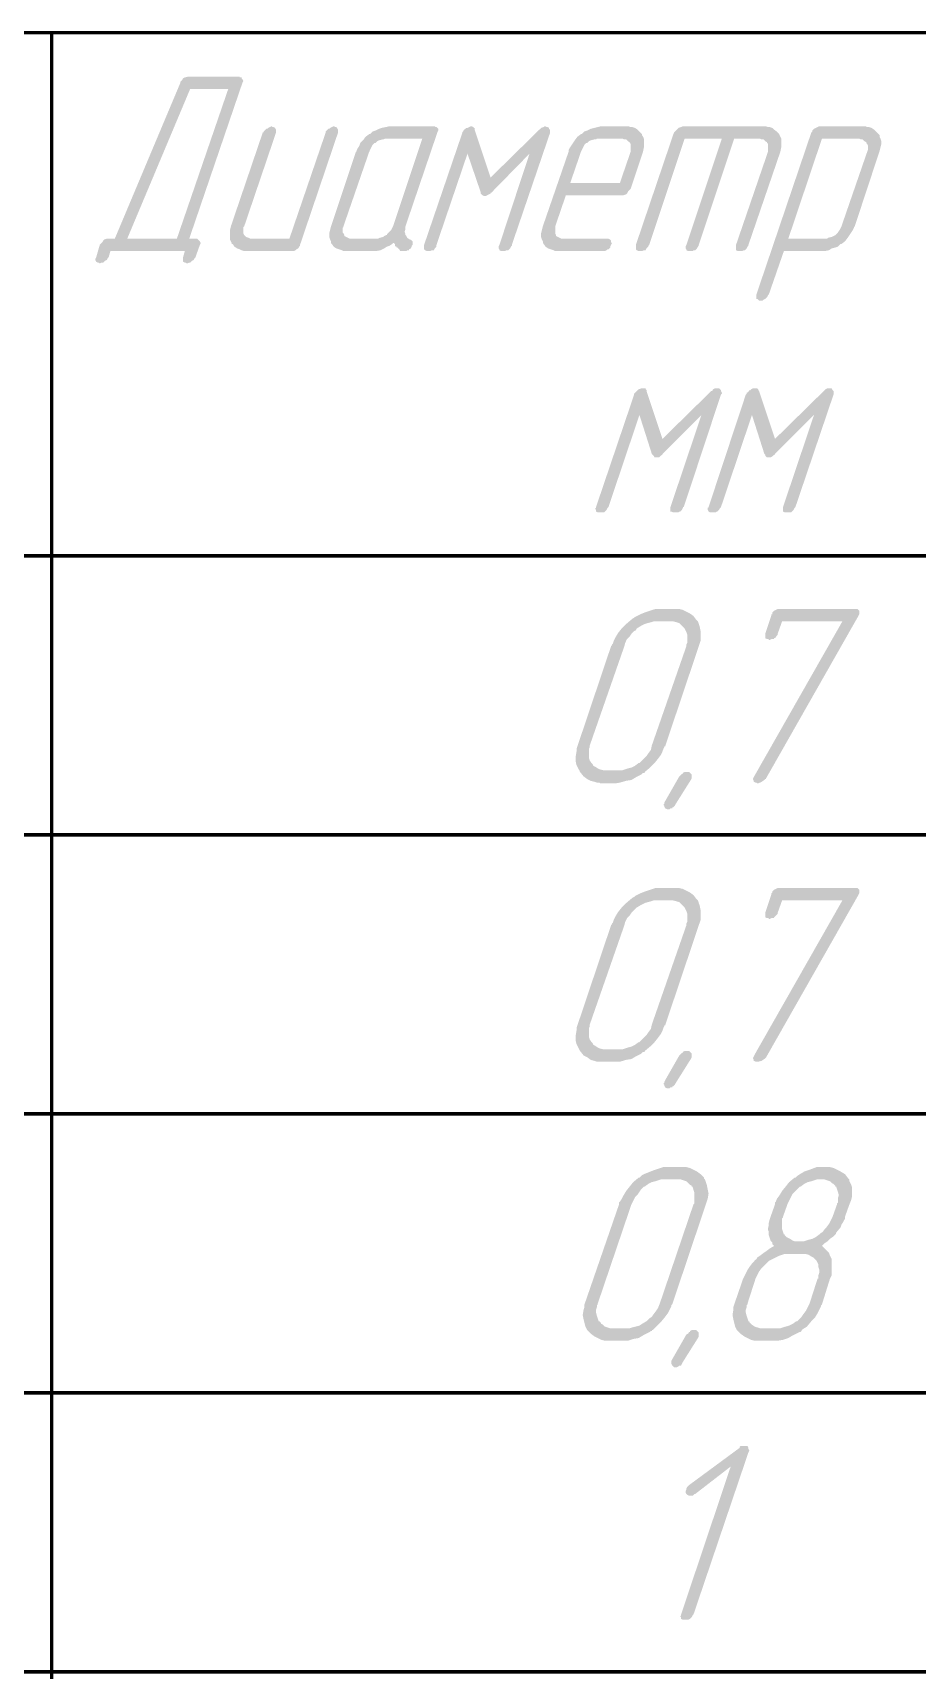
# Paper-space layout 'Layout1' of a CAD drawing. Extents: x -1 to 840, y -1 to 593.
# Drawn here: x 146.75 to 172.11, y 185.05 to 232 of the extents above; entities that cross this region are included whole.
import ezdxf

# ---------------------------------------------------------------- set-up
doc = ezdxf.new("R2010")
doc.units = 0
doc.header["$MEASUREMENT"] = 0
doc.layers.add('PDF _Геометрия', color=7, linetype='CONTINUOUS')
doc.layers.add('PDF _Сплошная заливка', color=7, linetype='CONTINUOUS')

psp = doc.layouts.get("Layout1")

# ---------------------------------------------------------------- hatches: boundary and pattern name
at = {"layer": 'PDF _Сплошная заливка', "transparency": 33554559}
h = psp.add_hatch(color=256, dxfattribs=at)
h.paths.add_polyline_path([(152.358, 230.385), (151.266, 230.385), (149.462, 226.093), (150.885, 226.093)], flags=0)
h.paths.add_polyline_path([(152.688, 230.715), (152.739, 230.715), (152.739, 230.69), (152.765, 230.665), (152.79, 230.614), (152.765, 230.563), (151.24, 226.093), (151.444, 226.093), (151.469, 226.093), (151.494, 226.067), (151.52, 226.042), (151.545, 226.016), (151.571, 225.966), (151.545, 225.915), (151.418, 225.559), (151.418, 225.559), (151.393, 225.534), (151.367, 225.483), (151.317, 225.458), (151.291, 225.432), (151.266, 225.407), (151.24, 225.407), (151.19, 225.381), (151.164, 225.381), (151.139, 225.407), (151.113, 225.407), (151.063, 225.432), (151.063, 225.432), (151.063, 225.458), (151.063, 225.508), (151.063, 225.559), (151.113, 225.737), (148.979, 225.737), (148.929, 225.559), (148.929, 225.559), (148.903, 225.534), (148.878, 225.483), (148.827, 225.458), (148.802, 225.432), (148.776, 225.407), (148.725, 225.407), (148.675, 225.381), (148.675, 225.381), (148.649, 225.407), (148.624, 225.407), (148.573, 225.432), (148.573, 225.432), (148.548, 225.483), (148.548, 225.508), (148.573, 225.559), (148.675, 225.915), (148.675, 225.915), (148.7, 225.94), (148.725, 225.966), (148.751, 225.991), (148.776, 226.042), (148.802, 226.067), (148.878, 226.093), (148.929, 226.093), (149.106, 226.093), (150.986, 230.563), (150.986, 230.563), (150.986, 230.588), (151.012, 230.614), (151.037, 230.639), (151.063, 230.69), (151.113, 230.715), (151.215, 230.741), (152.688, 230.741)], flags=0)
for points in [[(155.432, 229.293), (155.458, 229.293), (155.483, 229.268), (155.483, 229.242), (155.508, 229.217), (155.508, 229.191), (155.508, 229.141), (154.416, 225.915), (154.416, 225.889), (154.391, 225.864), (154.391, 225.864), (154.365, 225.813), (154.314, 225.788), (154.289, 225.762), (154.238, 225.737), (154.162, 225.737), (152.866, 225.737), (152.816, 225.737), (152.739, 225.762), (152.688, 225.788), (152.612, 225.813), (152.536, 225.864), (152.485, 225.94), (152.46, 225.94), (152.46, 225.966), (152.434, 226.016), (152.409, 226.067), (152.409, 226.143), (152.409, 226.245), (152.409, 226.347), (152.434, 226.448), (153.349, 229.141), (153.374, 229.141), (153.374, 229.166), (153.4, 229.191), (153.451, 229.242), (153.476, 229.242), (153.501, 229.268), (153.552, 229.293), (153.603, 229.318), (153.603, 229.318), (153.628, 229.293), (153.654, 229.293), (153.705, 229.268), (153.705, 229.242), (153.73, 229.217), (153.73, 229.191), (153.73, 229.141), (152.816, 226.448), (152.816, 226.448), (152.79, 226.423), (152.79, 226.397), (152.79, 226.347), (152.79, 226.27), (152.79, 226.245), (152.816, 226.194), (152.816, 226.194), (152.841, 226.169), (152.866, 226.143), (152.943, 226.118), (152.993, 226.093), (153.044, 226.093), (154.111, 226.093), (155.153, 229.141), (155.153, 229.141), (155.153, 229.166), (155.178, 229.191), (155.229, 229.242), (155.254, 229.242), (155.28, 229.268), (155.331, 229.293), (155.381, 229.318), (155.381, 229.318)], [(161.479, 229.293), (161.504, 229.293), (161.555, 229.268), (161.555, 229.242), (161.58, 229.217), (161.58, 229.166), (161.58, 229.141), (161.58, 229.115), (160.488, 225.915), (160.488, 225.889), (160.462, 225.864), (160.437, 225.813), (160.386, 225.762), (160.361, 225.762), (160.335, 225.762), (160.285, 225.737), (160.234, 225.737), (160.234, 225.737), (160.208, 225.737), (160.183, 225.737), (160.132, 225.762), (160.132, 225.788), (160.107, 225.813), (160.107, 225.839), (160.107, 225.864), (160.132, 225.915), (160.996, 228.531), (159.903, 227.413), (159.878, 227.413), (159.878, 227.388), (159.827, 227.363), (159.776, 227.337), (159.751, 227.312), (159.7, 227.312), (159.7, 227.312), (159.649, 227.337), (159.624, 227.363), (159.599, 227.388), (159.599, 227.413), (159.217, 228.531), (158.328, 225.915), (158.328, 225.889), (158.328, 225.864), (158.277, 225.813), (158.252, 225.762), (158.227, 225.762), (158.201, 225.762), (158.151, 225.737), (158.1, 225.737), (158.1, 225.737), (158.074, 225.737), (158.049, 225.737), (157.998, 225.762), (157.973, 225.788), (157.973, 225.813), (157.973, 225.839), (157.973, 225.864), (157.973, 225.915), (159.065, 229.115), (159.065, 229.141), (159.09, 229.166), (159.116, 229.217), (159.167, 229.242), (159.167, 229.268), (159.217, 229.268), (159.268, 229.293), (159.319, 229.318), (159.345, 229.318), (159.37, 229.293), (159.37, 229.293), (159.395, 229.293), (159.395, 229.268), (159.421, 229.268), (159.421, 229.217), (159.878, 227.845), (161.275, 229.217), (161.275, 229.217), (161.301, 229.242), (161.326, 229.268), (161.402, 229.293), (161.428, 229.318), (161.453, 229.318)], [(167.83, 229.293), (167.88, 229.293), (167.957, 229.268), (168.008, 229.217), (168.084, 229.166), (168.16, 229.09), (168.16, 229.09), (168.16, 229.064), (168.185, 229.014), (168.211, 228.963), (168.211, 228.887), (168.211, 228.81), (168.211, 228.709), (168.185, 228.582), (167.271, 225.915), (167.271, 225.889), (167.245, 225.864), (167.22, 225.813), (167.169, 225.762), (167.169, 225.762), (167.144, 225.762), (167.093, 225.737), (167.042, 225.737), (167.042, 225.737), (167.017, 225.737), (166.966, 225.737), (166.915, 225.762), (166.915, 225.788), (166.915, 225.813), (166.915, 225.839), (166.915, 225.864), (166.915, 225.915), (167.83, 228.582), (167.83, 228.607), (167.83, 228.607), (167.83, 228.633), (167.83, 228.683), (167.83, 228.76), (167.83, 228.81), (167.804, 228.836), (167.804, 228.861), (167.804, 228.861), (167.753, 228.887), (167.703, 228.937), (167.652, 228.937), (167.601, 228.963), (166.864, 228.963), (165.848, 225.915), (165.848, 225.889), (165.823, 225.864), (165.797, 225.813), (165.746, 225.762), (165.721, 225.762), (165.696, 225.762), (165.67, 225.737), (165.594, 225.737), (165.594, 225.737), (165.569, 225.737), (165.543, 225.737), (165.492, 225.762), (165.492, 225.788), (165.467, 225.813), (165.467, 225.839), (165.467, 225.864), (165.492, 225.915), (166.509, 228.963), (165.442, 228.963), (164.425, 225.915), (164.4, 225.889), (164.4, 225.864), (164.349, 225.813), (164.324, 225.762), (164.298, 225.762), (164.273, 225.762), (164.222, 225.737), (164.171, 225.737), (164.171, 225.737), (164.146, 225.737), (164.121, 225.737), (164.07, 225.762), (164.044, 225.788), (164.044, 225.813), (164.044, 225.839), (164.044, 225.864), (164.044, 225.915), (165.137, 229.141), (165.137, 229.141), (165.162, 229.166), (165.188, 229.191), (165.213, 229.217), (165.238, 229.242), (165.264, 229.268), (165.34, 229.293), (165.391, 229.318), (167.753, 229.318)], [(166.407, 221.8), (166.432, 221.8), (166.483, 221.749), (166.483, 221.749), (166.483, 221.724), (166.509, 221.673), (166.509, 221.648), (166.483, 221.622), (165.416, 218.396), (165.391, 218.396), (165.391, 218.371), (165.365, 218.32), (165.315, 218.269), (165.289, 218.269), (165.264, 218.244), (165.213, 218.244), (165.162, 218.244), (165.162, 218.244), (165.137, 218.244), (165.111, 218.244), (165.061, 218.269), (165.035, 218.269), (165.035, 218.32), (165.035, 218.346), (165.035, 218.371), (165.035, 218.396), (165.924, 221.038), (164.806, 219.92), (164.806, 219.895), (164.806, 219.895), (164.756, 219.87), (164.705, 219.819), (164.654, 219.819), (164.629, 219.819), (164.603, 219.819), (164.578, 219.819), (164.553, 219.87), (164.527, 219.895), (164.502, 219.92), (164.146, 221.038), (163.257, 218.396), (163.257, 218.396), (163.231, 218.371), (163.206, 218.32), (163.155, 218.269), (163.155, 218.269), (163.13, 218.244), (163.079, 218.244), (163.028, 218.244), (163.003, 218.244), (163.003, 218.244), (162.952, 218.244), (162.901, 218.269), (162.901, 218.269), (162.901, 218.32), (162.876, 218.346), (162.901, 218.371), (162.901, 218.396), (163.994, 221.622), (163.994, 221.648), (164.019, 221.673), (164.044, 221.698), (164.095, 221.749), (164.095, 221.749), (164.121, 221.775), (164.197, 221.8), (164.248, 221.8), (164.248, 221.8), (164.273, 221.8), (164.298, 221.8), (164.324, 221.8), (164.324, 221.775), (164.349, 221.749), (164.349, 221.724), (164.806, 220.352), (166.204, 221.724), (166.204, 221.724), (166.229, 221.724), (166.255, 221.775), (166.305, 221.8), (166.356, 221.8), (166.382, 221.8)], [(169.633, 221.8), (169.659, 221.8), (169.684, 221.749), (169.684, 221.749), (169.71, 221.724), (169.71, 221.673), (169.71, 221.648), (169.71, 221.622), (168.617, 218.396), (168.617, 218.396), (168.592, 218.371), (168.566, 218.32), (168.516, 218.269), (168.516, 218.269), (168.49, 218.244), (168.439, 218.244), (168.389, 218.244), (168.389, 218.244), (168.363, 218.244), (168.312, 218.244), (168.262, 218.269), (168.262, 218.269), (168.262, 218.32), (168.262, 218.346), (168.262, 218.371), (168.262, 218.396), (169.151, 221.038), (168.033, 219.92), (168.033, 219.895), (168.008, 219.895), (167.982, 219.87), (167.906, 219.819), (167.88, 219.819), (167.855, 219.819), (167.83, 219.819), (167.804, 219.819), (167.753, 219.87), (167.753, 219.895), (167.728, 219.92), (167.372, 221.038), (166.483, 218.396), (166.483, 218.396), (166.458, 218.371), (166.432, 218.32), (166.382, 218.269), (166.356, 218.269), (166.331, 218.244), (166.28, 218.244), (166.229, 218.244), (166.229, 218.244), (166.204, 218.244), (166.178, 218.244), (166.128, 218.269), (166.128, 218.269), (166.102, 218.32), (166.102, 218.346), (166.102, 218.371), (166.128, 218.396), (167.195, 221.622), (167.22, 221.648), (167.22, 221.673), (167.271, 221.698), (167.296, 221.749), (167.322, 221.749), (167.347, 221.775), (167.398, 221.8), (167.449, 221.8), (167.474, 221.8), (167.499, 221.8), (167.525, 221.8), (167.525, 221.8), (167.55, 221.775), (167.55, 221.749), (167.576, 221.724), (168.033, 220.352), (169.43, 221.724), (169.43, 221.724), (169.43, 221.724), (169.481, 221.775), (169.532, 221.8), (169.557, 221.8), (169.608, 221.8)], [(170.37, 215.475), (170.396, 215.475), (170.421, 215.45), (170.446, 215.425), (170.446, 215.399), (170.446, 215.374), (170.446, 215.323), (170.421, 215.272), (167.779, 210.624), (167.779, 210.599), (167.753, 210.599), (167.728, 210.573), (167.652, 210.522), (167.55, 210.472), (167.525, 210.472), (167.499, 210.497), (167.474, 210.497), (167.423, 210.522), (167.423, 210.522), (167.423, 210.548), (167.398, 210.599), (167.423, 210.649), (167.449, 210.7), (169.964, 215.12), (168.236, 215.12), (168.109, 214.764), (168.109, 214.739), (168.084, 214.713), (168.058, 214.663), (168.008, 214.637), (168.008, 214.612), (167.982, 214.612), (167.931, 214.612), (167.88, 214.586), (167.855, 214.586), (167.855, 214.612), (167.804, 214.612), (167.753, 214.637), (167.753, 214.637), (167.753, 214.663), (167.753, 214.713), (167.753, 214.764), (167.931, 215.298), (167.931, 215.323), (167.957, 215.323), (167.957, 215.374), (167.982, 215.399), (168.008, 215.425), (168.058, 215.45), (168.109, 215.475), (168.185, 215.475), (170.345, 215.475)], [(165.569, 210.802), (165.594, 210.776), (165.619, 210.751), (165.619, 210.751), (165.645, 210.726), (165.645, 210.675), (165.645, 210.649), (165.645, 210.624), (165.619, 210.573), (165.188, 209.887), (165.162, 209.837), (165.111, 209.786), (165.086, 209.786), (165.086, 209.76), (165.035, 209.76), (165.01, 209.735), (164.984, 209.735), (164.984, 209.735), (164.934, 209.735), (164.883, 209.76), (164.883, 209.786), (164.857, 209.786), (164.857, 209.837), (164.832, 209.862), (164.857, 209.887), (164.857, 209.913), (164.883, 209.964), (165.289, 210.675), (165.315, 210.7), (165.365, 210.751), (165.391, 210.751), (165.391, 210.776), (165.442, 210.802), (165.467, 210.802), (165.492, 210.802), (165.518, 210.802)], [(170.37, 207.474), (170.396, 207.474), (170.421, 207.449), (170.446, 207.424), (170.446, 207.398), (170.446, 207.373), (170.446, 207.322), (170.421, 207.271), (167.779, 202.623), (167.779, 202.623), (167.753, 202.598), (167.728, 202.572), (167.652, 202.521), (167.55, 202.496), (167.525, 202.496), (167.499, 202.496), (167.474, 202.496), (167.423, 202.521), (167.423, 202.521), (167.423, 202.547), (167.398, 202.598), (167.423, 202.648), (167.449, 202.699), (169.964, 207.119), (168.236, 207.119), (168.109, 206.763), (168.109, 206.738), (168.084, 206.712), (168.058, 206.687), (168.008, 206.636), (168.008, 206.611), (167.982, 206.611), (167.931, 206.611), (167.88, 206.585), (167.855, 206.585), (167.855, 206.611), (167.804, 206.611), (167.753, 206.636), (167.753, 206.636), (167.753, 206.662), (167.753, 206.712), (167.753, 206.763), (167.931, 207.297), (167.931, 207.322), (167.957, 207.347), (167.957, 207.373), (167.982, 207.398), (168.008, 207.424), (168.058, 207.449), (168.109, 207.474), (168.185, 207.474), (170.345, 207.474)], [(165.569, 202.801), (165.594, 202.775), (165.619, 202.75), (165.619, 202.75), (165.645, 202.725), (165.645, 202.674), (165.645, 202.648), (165.645, 202.623), (165.619, 202.572), (165.188, 201.886), (165.162, 201.836), (165.111, 201.785), (165.086, 201.785), (165.086, 201.759), (165.035, 201.759), (165.01, 201.734), (164.984, 201.734), (164.984, 201.734), (164.934, 201.734), (164.883, 201.759), (164.883, 201.785), (164.857, 201.785), (164.857, 201.836), (164.832, 201.861), (164.857, 201.886), (164.857, 201.912), (164.883, 201.963), (165.289, 202.674), (165.315, 202.699), (165.365, 202.75), (165.391, 202.75), (165.391, 202.775), (165.442, 202.801), (165.467, 202.801), (165.492, 202.801), (165.518, 202.801)], [(165.772, 194.8), (165.797, 194.774), (165.823, 194.749), (165.823, 194.749), (165.848, 194.724), (165.848, 194.673), (165.848, 194.647), (165.848, 194.622), (165.823, 194.571), (165.391, 193.885), (165.365, 193.835), (165.34, 193.784), (165.289, 193.784), (165.289, 193.784), (165.264, 193.758), (165.213, 193.733), (165.188, 193.733), (165.188, 193.733), (165.137, 193.733), (165.111, 193.758), (165.086, 193.784), (165.086, 193.784), (165.061, 193.835), (165.061, 193.86), (165.061, 193.911), (165.061, 193.911), (165.086, 193.962), (165.492, 194.673), (165.543, 194.698), (165.569, 194.749), (165.594, 194.749), (165.594, 194.774), (165.645, 194.8), (165.696, 194.8), (165.721, 194.8), (165.721, 194.8)], [(167.195, 191.472), (167.245, 191.472), (167.271, 191.422), (167.271, 191.422), (167.271, 191.396), (167.296, 191.345), (167.271, 191.295), (165.696, 186.646), (165.696, 186.646), (165.67, 186.621), (165.645, 186.57), (165.594, 186.519), (165.594, 186.519), (165.543, 186.494), (165.518, 186.494), (165.442, 186.494), (165.442, 186.494), (165.416, 186.494), (165.391, 186.494), (165.34, 186.519), (165.34, 186.519), (165.34, 186.57), (165.315, 186.596), (165.34, 186.621), (165.34, 186.646), (166.763, 190.888), (165.746, 190.101), (165.721, 190.101), (165.696, 190.075), (165.67, 190.05), (165.594, 190.05), (165.594, 190.05), (165.569, 190.05), (165.518, 190.075), (165.492, 190.101), (165.492, 190.101), (165.467, 190.152), (165.467, 190.177), (165.492, 190.228), (165.492, 190.228), (165.492, 190.253), (165.518, 190.304), (165.569, 190.355), (167.017, 191.422), (167.017, 191.447), (167.042, 191.472), (167.093, 191.472), (167.144, 191.472), (167.169, 191.472)]]:
    psp.add_hatch(color=256, dxfattribs=at).paths.add_polyline_path(points)
h = psp.add_hatch(color=256, dxfattribs=at)
h.paths.add_polyline_path([(157.922, 228.963), (156.855, 228.963), (156.804, 228.937), (156.779, 228.937), (156.677, 228.912), (156.626, 228.887), (156.575, 228.836), (156.575, 228.836), (156.55, 228.836), (156.525, 228.81), (156.499, 228.785), (156.448, 228.683), (156.423, 228.633), (156.398, 228.582), (155.661, 226.448), (155.661, 226.448), (155.661, 226.423), (155.635, 226.397), (155.635, 226.347), (155.635, 226.27), (155.661, 226.245), (155.686, 226.194), (155.686, 226.194), (155.686, 226.169), (155.737, 226.143), (155.788, 226.118), (155.839, 226.093), (155.89, 226.093), (156.626, 226.093), (156.652, 226.093), (156.702, 226.118), (156.804, 226.143), (156.829, 226.169), (156.88, 226.194), (156.906, 226.194), (156.906, 226.22), (156.931, 226.245), (156.956, 226.27), (157.033, 226.347), (157.058, 226.397), (157.083, 226.448)], flags=0)
h.paths.add_polyline_path([(158.303, 229.293), (158.328, 229.293), (158.354, 229.268), (158.379, 229.242), (158.379, 229.191), (158.354, 229.141), (157.439, 226.448), (157.439, 226.448), (157.439, 226.423), (157.439, 226.397), (157.439, 226.372), (157.414, 226.296), (157.439, 226.22), (157.439, 226.194), (157.465, 226.169), (157.49, 226.118), (157.566, 226.067), (157.566, 226.067), (157.592, 226.067), (157.617, 226.042), (157.642, 226.016), (157.642, 225.991), (157.642, 225.94), (157.642, 225.915), (157.617, 225.889), (157.617, 225.864), (157.592, 225.813), (157.541, 225.788), (157.541, 225.762), (157.49, 225.762), (157.465, 225.737), (157.388, 225.737), (157.338, 225.737), (157.338, 225.737), (157.287, 225.737), (157.261, 225.788), (157.211, 225.839), (157.185, 225.839), (157.185, 225.864), (157.16, 225.864), (157.134, 225.889), (157.134, 225.94), (157.109, 225.966), (157.083, 225.966), (157.058, 225.94), (156.982, 225.889), (156.906, 225.864), (156.829, 225.813), (156.728, 225.762), (156.601, 225.737), (156.474, 225.737), (155.712, 225.737), (155.661, 225.737), (155.61, 225.762), (155.534, 225.788), (155.458, 225.813), (155.381, 225.864), (155.331, 225.94), (155.331, 225.94), (155.305, 225.966), (155.305, 226.016), (155.28, 226.067), (155.254, 226.143), (155.254, 226.245), (155.28, 226.347), (155.305, 226.448), (156.017, 228.582), (156.042, 228.607), (156.042, 228.633), (156.067, 228.683), (156.118, 228.76), (156.143, 228.836), (156.22, 228.912), (156.296, 229.014), (156.398, 229.09), (156.423, 229.09), (156.448, 229.115), (156.499, 229.166), (156.575, 229.191), (156.677, 229.242), (156.753, 229.268), (156.88, 229.293), (156.982, 229.318), (158.277, 229.318)], flags=0)
h = psp.add_hatch(color=256, dxfattribs=at)
h.paths.add_polyline_path([(163.663, 228.963), (162.927, 228.963), (162.901, 228.937), (162.85, 228.937), (162.749, 228.912), (162.698, 228.887), (162.647, 228.836), (162.647, 228.836), (162.622, 228.836), (162.596, 228.81), (162.571, 228.785), (162.52, 228.683), (162.495, 228.633), (162.469, 228.582), (162.164, 227.693), (163.587, 227.693), (163.892, 228.582), (163.892, 228.607), (163.892, 228.607), (163.892, 228.633), (163.892, 228.683), (163.892, 228.76), (163.892, 228.81), (163.867, 228.836), (163.867, 228.861), (163.867, 228.861), (163.816, 228.887), (163.765, 228.937), (163.714, 228.937)], flags=0)
h.paths.add_polyline_path([(163.892, 229.293), (163.943, 229.293), (164.019, 229.268), (164.095, 229.217), (164.146, 229.166), (164.222, 229.09), (164.222, 229.09), (164.222, 229.064), (164.248, 229.014), (164.273, 228.963), (164.273, 228.887), (164.273, 228.81), (164.273, 228.709), (164.248, 228.582), (163.892, 227.515), (163.892, 227.515), (163.867, 227.49), (163.841, 227.464), (163.816, 227.439), (163.79, 227.388), (163.765, 227.363), (163.689, 227.337), (163.638, 227.337), (162.037, 227.337), (161.733, 226.448), (161.733, 226.448), (161.733, 226.423), (161.733, 226.397), (161.733, 226.347), (161.733, 226.27), (161.733, 226.245), (161.758, 226.194), (161.758, 226.194), (161.758, 226.169), (161.809, 226.143), (161.86, 226.118), (161.91, 226.093), (161.961, 226.093), (163.231, 226.093), (163.257, 226.093), (163.308, 226.067), (163.333, 226.042), (163.333, 226.016), (163.333, 225.991), (163.358, 225.966), (163.333, 225.915), (163.333, 225.915), (163.308, 225.864), (163.308, 225.839), (163.257, 225.788), (163.231, 225.788), (163.206, 225.762), (163.155, 225.737), (163.104, 225.737), (161.783, 225.737), (161.733, 225.737), (161.682, 225.762), (161.606, 225.788), (161.529, 225.813), (161.453, 225.864), (161.402, 225.94), (161.402, 225.94), (161.377, 225.966), (161.377, 226.016), (161.351, 226.067), (161.326, 226.143), (161.326, 226.245), (161.351, 226.347), (161.377, 226.448), (162.114, 228.582), (162.114, 228.607), (162.114, 228.633), (162.139, 228.683), (162.19, 228.76), (162.241, 228.836), (162.291, 228.912), (162.368, 229.014), (162.469, 229.09), (162.495, 229.09), (162.52, 229.115), (162.571, 229.166), (162.647, 229.191), (162.749, 229.242), (162.85, 229.268), (162.952, 229.293), (163.054, 229.318), (163.816, 229.318)], flags=0)
h = psp.add_hatch(color=256, dxfattribs=at)
h.paths.add_polyline_path([(170.446, 228.963), (169.379, 228.963), (168.414, 226.093), (169.506, 226.093), (169.532, 226.093), (169.557, 226.118), (169.659, 226.143), (169.71, 226.169), (169.761, 226.194), (169.761, 226.194), (169.786, 226.22), (169.811, 226.245), (169.837, 226.27), (169.887, 226.347), (169.913, 226.397), (169.938, 226.448), (170.675, 228.582), (170.675, 228.607), (170.675, 228.607), (170.7, 228.633), (170.7, 228.683), (170.7, 228.76), (170.675, 228.81), (170.65, 228.836), (170.65, 228.861), (170.65, 228.861), (170.599, 228.887), (170.548, 228.937), (170.497, 228.937)], flags=0)
h.paths.add_polyline_path([(170.675, 229.293), (170.726, 229.293), (170.802, 229.268), (170.878, 229.217), (170.929, 229.166), (171.005, 229.09), (171.005, 229.09), (171.031, 229.064), (171.031, 229.014), (171.056, 228.963), (171.082, 228.887), (171.082, 228.81), (171.056, 228.709), (171.031, 228.607), (170.319, 226.448), (170.294, 226.423), (170.294, 226.397), (170.269, 226.347), (170.218, 226.27), (170.167, 226.194), (170.116, 226.118), (170.04, 226.016), (169.938, 225.94), (169.913, 225.94), (169.887, 225.915), (169.837, 225.864), (169.761, 225.839), (169.659, 225.813), (169.583, 225.762), (169.456, 225.737), (169.354, 225.737), (168.287, 225.737), (167.855, 224.492), (167.855, 224.492), (167.83, 224.467), (167.804, 224.416), (167.753, 224.365), (167.753, 224.365), (167.703, 224.34), (167.677, 224.315), (167.627, 224.315), (167.601, 224.315), (167.576, 224.315), (167.55, 224.34), (167.525, 224.365), (167.499, 224.365), (167.499, 224.391), (167.499, 224.442), (167.499, 224.492), (169.075, 229.141), (169.075, 229.141), (169.1, 229.166), (169.1, 229.191), (169.125, 229.217), (169.151, 229.242), (169.202, 229.268), (169.252, 229.293), (169.303, 229.318), (170.624, 229.318)], flags=0)
h = psp.add_hatch(color=256, dxfattribs=at)
h.paths.add_polyline_path([(165.01, 215.12), (164.603, 215.12), (164.553, 215.12), (164.476, 215.094), (164.375, 215.069), (164.298, 215.044), (164.197, 214.993), (164.07, 214.917), (164.07, 214.917), (164.044, 214.866), (163.994, 214.84), (163.917, 214.764), (163.867, 214.688), (163.79, 214.612), (163.74, 214.51), (163.714, 214.409), (162.723, 211.564), (162.723, 211.538), (162.723, 211.513), (162.698, 211.462), (162.698, 211.386), (162.698, 211.31), (162.698, 211.208), (162.723, 211.132), (162.774, 211.056), (162.774, 211.056), (162.8, 211.03), (162.825, 210.98), (162.876, 210.954), (162.952, 210.903), (163.003, 210.878), (163.104, 210.853), (163.206, 210.853), (163.613, 210.853), (163.663, 210.853), (163.74, 210.878), (163.816, 210.903), (163.917, 210.929), (164.019, 210.98), (164.121, 211.056), (164.146, 211.056), (164.171, 211.081), (164.222, 211.132), (164.273, 211.183), (164.349, 211.259), (164.4, 211.335), (164.476, 211.437), (164.502, 211.564), (165.492, 214.409), (165.492, 214.409), (165.492, 214.459), (165.518, 214.51), (165.518, 214.586), (165.518, 214.663), (165.518, 214.739), (165.492, 214.815), (165.442, 214.917), (165.442, 214.917), (165.416, 214.942), (165.391, 214.967), (165.34, 215.018), (165.289, 215.069), (165.213, 215.094), (165.111, 215.12)], flags=0)
h.paths.add_polyline_path([(165.213, 215.475), (165.289, 215.475), (165.391, 215.45), (165.492, 215.399), (165.594, 215.348), (165.696, 215.272), (165.772, 215.171), (165.797, 215.145), (165.823, 215.12), (165.848, 215.044), (165.874, 214.967), (165.899, 214.84), (165.899, 214.713), (165.899, 214.561), (165.874, 214.485), (165.848, 214.409), (164.883, 211.538), (164.883, 211.538), (164.857, 211.538), (164.857, 211.513), (164.832, 211.462), (164.806, 211.386), (164.756, 211.284), (164.68, 211.183), (164.578, 211.056), (164.451, 210.929), (164.298, 210.802), (164.298, 210.802), (164.298, 210.776), (164.248, 210.776), (164.222, 210.751), (164.197, 210.726), (164.146, 210.7), (164.044, 210.649), (163.917, 210.573), (163.765, 210.548), (163.587, 210.497), (163.435, 210.472), (163.028, 210.472), (163.003, 210.497), (162.927, 210.497), (162.85, 210.522), (162.749, 210.548), (162.647, 210.599), (162.546, 210.675), (162.444, 210.802), (162.444, 210.802), (162.419, 210.853), (162.393, 210.903), (162.342, 211.005), (162.317, 211.107), (162.317, 211.234), (162.342, 211.386), (162.342, 211.462), (162.368, 211.538), (163.333, 214.409), (163.333, 214.409), (163.358, 214.434), (163.358, 214.459), (163.384, 214.485), (163.409, 214.561), (163.46, 214.663), (163.536, 214.79), (163.638, 214.917), (163.765, 215.044), (163.917, 215.171), (163.917, 215.171), (163.917, 215.171), (163.943, 215.196), (163.994, 215.221), (164.019, 215.247), (164.07, 215.272), (164.171, 215.323), (164.298, 215.374), (164.451, 215.425), (164.603, 215.475), (164.705, 215.475), (165.188, 215.475)], flags=0)
h = psp.add_hatch(color=256, dxfattribs=at)
h.paths.add_polyline_path([(165.01, 207.119), (164.603, 207.119), (164.553, 207.119), (164.476, 207.093), (164.375, 207.068), (164.298, 207.043), (164.197, 206.992), (164.07, 206.916), (164.07, 206.916), (164.044, 206.89), (163.994, 206.839), (163.917, 206.763), (163.867, 206.687), (163.79, 206.611), (163.74, 206.509), (163.714, 206.408), (162.723, 203.563), (162.723, 203.537), (162.723, 203.512), (162.698, 203.461), (162.698, 203.385), (162.698, 203.309), (162.698, 203.207), (162.723, 203.131), (162.774, 203.055), (162.774, 203.055), (162.8, 203.029), (162.825, 202.979), (162.876, 202.953), (162.952, 202.902), (163.003, 202.877), (163.104, 202.852), (163.206, 202.852), (163.613, 202.852), (163.663, 202.852), (163.74, 202.877), (163.816, 202.902), (163.917, 202.928), (164.019, 202.979), (164.121, 203.055), (164.146, 203.055), (164.171, 203.08), (164.222, 203.131), (164.273, 203.182), (164.349, 203.258), (164.4, 203.334), (164.476, 203.436), (164.502, 203.563), (165.492, 206.408), (165.492, 206.408), (165.492, 206.458), (165.518, 206.509), (165.518, 206.585), (165.518, 206.662), (165.518, 206.738), (165.492, 206.814), (165.442, 206.916), (165.442, 206.916), (165.416, 206.941), (165.391, 206.966), (165.34, 207.017), (165.289, 207.068), (165.213, 207.093), (165.111, 207.119)], flags=0)
h.paths.add_polyline_path([(165.213, 207.474), (165.289, 207.474), (165.391, 207.449), (165.492, 207.398), (165.594, 207.347), (165.696, 207.271), (165.772, 207.17), (165.797, 207.144), (165.823, 207.119), (165.848, 207.043), (165.874, 206.966), (165.899, 206.839), (165.899, 206.712), (165.899, 206.56), (165.874, 206.484), (165.848, 206.408), (164.883, 203.537), (164.883, 203.537), (164.857, 203.537), (164.857, 203.512), (164.832, 203.461), (164.806, 203.385), (164.756, 203.283), (164.68, 203.182), (164.578, 203.055), (164.451, 202.928), (164.298, 202.801), (164.298, 202.801), (164.298, 202.775), (164.248, 202.775), (164.222, 202.75), (164.197, 202.725), (164.146, 202.699), (164.044, 202.648), (163.917, 202.572), (163.765, 202.547), (163.587, 202.496), (163.435, 202.496), (163.028, 202.496), (163.003, 202.496), (162.927, 202.496), (162.85, 202.521), (162.749, 202.547), (162.647, 202.623), (162.546, 202.674), (162.444, 202.801), (162.444, 202.801), (162.419, 202.852), (162.393, 202.902), (162.342, 203.004), (162.317, 203.106), (162.317, 203.233), (162.342, 203.385), (162.342, 203.461), (162.368, 203.537), (163.333, 206.408), (163.333, 206.408), (163.358, 206.433), (163.358, 206.458), (163.384, 206.484), (163.409, 206.56), (163.46, 206.662), (163.536, 206.789), (163.638, 206.916), (163.765, 207.043), (163.917, 207.17), (163.917, 207.17), (163.917, 207.17), (163.943, 207.195), (163.994, 207.22), (164.019, 207.246), (164.07, 207.271), (164.171, 207.322), (164.298, 207.373), (164.451, 207.424), (164.603, 207.474), (164.705, 207.474), (165.188, 207.474)], flags=0)
h = psp.add_hatch(color=256, dxfattribs=at)
h.paths.add_polyline_path([(165.213, 199.118), (164.806, 199.118), (164.756, 199.118), (164.68, 199.092), (164.603, 199.067), (164.502, 199.042), (164.4, 198.991), (164.298, 198.915), (164.273, 198.915), (164.248, 198.889), (164.197, 198.838), (164.146, 198.762), (164.095, 198.686), (164.019, 198.61), (163.968, 198.508), (163.917, 198.407), (162.952, 195.562), (162.952, 195.536), (162.927, 195.511), (162.927, 195.46), (162.901, 195.384), (162.901, 195.308), (162.927, 195.206), (162.952, 195.13), (162.977, 195.054), (163.003, 195.054), (163.028, 195.028), (163.054, 194.978), (163.104, 194.952), (163.155, 194.901), (163.231, 194.876), (163.308, 194.851), (163.409, 194.851), (163.816, 194.851), (163.867, 194.851), (163.943, 194.876), (164.044, 194.901), (164.146, 194.927), (164.222, 194.978), (164.349, 195.054), (164.349, 195.054), (164.375, 195.079), (164.425, 195.13), (164.502, 195.181), (164.553, 195.257), (164.629, 195.359), (164.68, 195.435), (164.73, 195.562), (165.696, 198.407), (165.721, 198.432), (165.721, 198.457), (165.721, 198.508), (165.721, 198.584), (165.721, 198.661), (165.721, 198.737), (165.696, 198.813), (165.67, 198.915), (165.645, 198.915), (165.645, 198.94), (165.594, 198.965), (165.543, 199.016), (165.492, 199.067), (165.416, 199.092), (165.34, 199.118)], flags=0)
h.paths.add_polyline_path([(165.416, 199.473), (165.492, 199.473), (165.594, 199.448), (165.696, 199.397), (165.797, 199.346), (165.899, 199.27), (166.001, 199.169), (166.001, 199.143), (166.026, 199.118), (166.051, 199.042), (166.077, 198.965), (166.102, 198.838), (166.128, 198.711), (166.102, 198.559), (166.077, 198.483), (166.051, 198.407), (165.086, 195.536), (165.086, 195.536), (165.086, 195.536), (165.061, 195.511), (165.061, 195.486), (165.01, 195.384), (164.959, 195.282), (164.883, 195.181), (164.781, 195.054), (164.654, 194.927), (164.527, 194.8), (164.502, 194.8), (164.502, 194.774), (164.476, 194.774), (164.451, 194.749), (164.4, 194.724), (164.349, 194.698), (164.248, 194.647), (164.121, 194.571), (163.968, 194.546), (163.816, 194.495), (163.638, 194.495), (163.257, 194.495), (163.231, 194.495), (163.155, 194.495), (163.054, 194.52), (162.952, 194.571), (162.85, 194.622), (162.749, 194.698), (162.647, 194.8), (162.647, 194.8), (162.622, 194.851), (162.596, 194.901), (162.571, 195.003), (162.546, 195.105), (162.52, 195.232), (162.546, 195.384), (162.571, 195.46), (162.571, 195.536), (163.562, 198.407), (163.562, 198.432), (163.562, 198.432), (163.562, 198.457), (163.587, 198.483), (163.638, 198.559), (163.689, 198.661), (163.765, 198.788), (163.867, 198.915), (163.968, 199.042), (164.121, 199.169), (164.121, 199.169), (164.146, 199.169), (164.171, 199.194), (164.197, 199.219), (164.222, 199.245), (164.273, 199.27), (164.4, 199.321), (164.527, 199.372), (164.68, 199.423), (164.832, 199.473), (164.908, 199.473), (165.391, 199.473)], flags=0)
h = psp.add_hatch(color=256, dxfattribs=at)
h.paths.add_polyline_path([(169.329, 199.118), (169.278, 199.118), (169.227, 199.118), (169.151, 199.092), (169.075, 199.067), (168.973, 199.042), (168.871, 198.991), (168.77, 198.915), (168.744, 198.915), (168.719, 198.889), (168.668, 198.838), (168.617, 198.788), (168.541, 198.711), (168.49, 198.61), (168.439, 198.508), (168.389, 198.407), (168.262, 198.051), (168.262, 198.026), (168.236, 198), (168.236, 197.949), (168.236, 197.873), (168.236, 197.797), (168.236, 197.695), (168.262, 197.619), (168.287, 197.543), (168.312, 197.543), (168.312, 197.518), (168.363, 197.467), (168.414, 197.441), (168.465, 197.416), (168.541, 197.365), (168.617, 197.34), (168.744, 197.34), (168.795, 197.34), (168.846, 197.34), (168.922, 197.365), (168.998, 197.391), (169.1, 197.416), (169.202, 197.467), (169.303, 197.543), (169.303, 197.543), (169.329, 197.568), (169.405, 197.619), (169.456, 197.695), (169.506, 197.746), (169.583, 197.848), (169.633, 197.949), (169.684, 198.051), (169.811, 198.407), (169.811, 198.432), (169.837, 198.457), (169.837, 198.508), (169.837, 198.584), (169.862, 198.661), (169.837, 198.762), (169.811, 198.838), (169.786, 198.915), (169.761, 198.915), (169.761, 198.94), (169.71, 198.991), (169.659, 199.016), (169.608, 199.067), (169.532, 199.092), (169.456, 199.118)], flags=0)
h.paths.add_polyline_path([(168.795, 196.984), (168.389, 196.984), (168.312, 196.984), (168.236, 196.959), (168.16, 196.933), (168.058, 196.883), (167.957, 196.832), (167.855, 196.781), (167.83, 196.756), (167.804, 196.73), (167.753, 196.679), (167.703, 196.629), (167.627, 196.552), (167.576, 196.476), (167.525, 196.375), (167.474, 196.273), (167.245, 195.562), (167.245, 195.536), (167.22, 195.511), (167.22, 195.46), (167.195, 195.384), (167.195, 195.308), (167.22, 195.206), (167.245, 195.13), (167.271, 195.054), (167.296, 195.054), (167.296, 195.028), (167.347, 194.978), (167.372, 194.952), (167.449, 194.901), (167.525, 194.876), (167.601, 194.851), (167.703, 194.851), (168.109, 194.851), (168.185, 194.851), (168.262, 194.876), (168.338, 194.901), (168.439, 194.927), (168.541, 194.978), (168.643, 195.054), (168.668, 195.054), (168.693, 195.079), (168.744, 195.13), (168.795, 195.181), (168.846, 195.257), (168.922, 195.359), (168.973, 195.46), (169.024, 195.562), (169.252, 196.273), (169.278, 196.273), (169.278, 196.324), (169.278, 196.375), (169.303, 196.451), (169.303, 196.527), (169.278, 196.603), (169.278, 196.679), (169.227, 196.781), (169.227, 196.781), (169.202, 196.806), (169.176, 196.832), (169.125, 196.883), (169.075, 196.908), (168.998, 196.959), (168.897, 196.984)], flags=0)
h.paths.add_polyline_path([(169.532, 199.473), (169.608, 199.473), (169.71, 199.448), (169.811, 199.397), (169.913, 199.346), (170.04, 199.27), (170.116, 199.169), (170.116, 199.169), (170.142, 199.143), (170.167, 199.118), (170.167, 199.067), (170.192, 199.016), (170.218, 198.965), (170.243, 198.889), (170.243, 198.813), (170.243, 198.635), (170.218, 198.534), (170.167, 198.407), (170.04, 198.051), (170.04, 198.026), (170.04, 198), (170.014, 197.949), (169.989, 197.899), (169.938, 197.822), (169.913, 197.746), (169.786, 197.594), (169.786, 197.568), (169.761, 197.543), (169.735, 197.518), (169.684, 197.467), (169.608, 197.416), (169.532, 197.34), (169.456, 197.289), (169.379, 197.213), (169.379, 197.213), (169.405, 197.187), (169.43, 197.162), (169.481, 197.111), (169.532, 197.06), (169.583, 197.01), (169.608, 196.933), (169.659, 196.832), (169.659, 196.806), (169.659, 196.781), (169.659, 196.73), (169.659, 196.654), (169.659, 196.578), (169.659, 196.476), (169.659, 196.375), (169.608, 196.273), (169.379, 195.536), (169.379, 195.536), (169.379, 195.536), (169.354, 195.511), (169.354, 195.486), (169.303, 195.384), (169.252, 195.282), (169.176, 195.155), (169.075, 195.054), (168.948, 194.901), (168.795, 194.8), (168.795, 194.8), (168.795, 194.774), (168.77, 194.749), (168.744, 194.749), (168.693, 194.724), (168.643, 194.698), (168.541, 194.647), (168.414, 194.571), (168.262, 194.52), (168.109, 194.495), (167.931, 194.495), (167.55, 194.495), (167.525, 194.495), (167.449, 194.495), (167.347, 194.52), (167.245, 194.571), (167.144, 194.622), (167.042, 194.698), (166.941, 194.8), (166.941, 194.8), (166.915, 194.851), (166.89, 194.901), (166.864, 195.003), (166.839, 195.105), (166.814, 195.232), (166.839, 195.384), (166.839, 195.46), (166.864, 195.536), (167.118, 196.273), (167.118, 196.273), (167.144, 196.324), (167.169, 196.375), (167.195, 196.425), (167.245, 196.527), (167.296, 196.603), (167.372, 196.705), (167.449, 196.781), (167.449, 196.806), (167.499, 196.832), (167.525, 196.883), (167.601, 196.933), (167.703, 197.01), (167.779, 197.06), (167.88, 197.137), (168.008, 197.213), (168.008, 197.213), (167.982, 197.238), (167.957, 197.264), (167.957, 197.314), (167.906, 197.365), (167.88, 197.441), (167.855, 197.518), (167.855, 197.568), (167.855, 197.594), (167.855, 197.619), (167.83, 197.67), (167.83, 197.721), (167.855, 197.797), (167.855, 197.873), (167.88, 197.975), (167.906, 198.051), (168.033, 198.407), (168.033, 198.432), (168.033, 198.432), (168.033, 198.457), (168.058, 198.483), (168.084, 198.559), (168.16, 198.661), (168.236, 198.788), (168.338, 198.915), (168.439, 199.042), (168.592, 199.169), (168.617, 199.169), (168.643, 199.194), (168.668, 199.219), (168.744, 199.27), (168.795, 199.296), (168.871, 199.346), (169.024, 199.397), (169.227, 199.473), (169.354, 199.473), (169.506, 199.473)], flags=0)

# ---------------------------------------------------------------- linework, layer by layer
at = {"layer": 'PDF _Геометрия', "lineweight": 60}
psp.add_lwpolyline([(109.29, 231.997), (109.29, 216.997), (284.916, 216.997), (284.916, 231.997)], close=True, dxfattribs=at)
for points in [[(147.297, 127.997), (147.297, 136.997), (147.297, 144.997), (147.297, 152.997), (147.297, 160.997), (147.297, 168.997), (147.297, 176.997), (147.297, 184.997), (147.297, 192.997), (147.297, 200.997), (147.297, 208.997), (147.297, 216.997), (147.297, 231.997)], [(284.916, 216.997), (109.29, 216.997), (109.29, 208.997), (284.916, 208.997), (109.29, 208.997), (109.29, 200.997), (284.916, 200.997), (109.29, 200.997), (109.29, 192.997), (284.916, 192.997), (109.29, 192.997), (109.29, 184.997), (284.916, 184.997), (109.29, 184.997), (109.29, 176.997), (284.916, 176.997), (109.29, 176.997), (109.29, 168.997), (284.916, 168.997)]]:
    psp.add_lwpolyline(points, dxfattribs=at)

doc.saveas('drawing.dxf')
